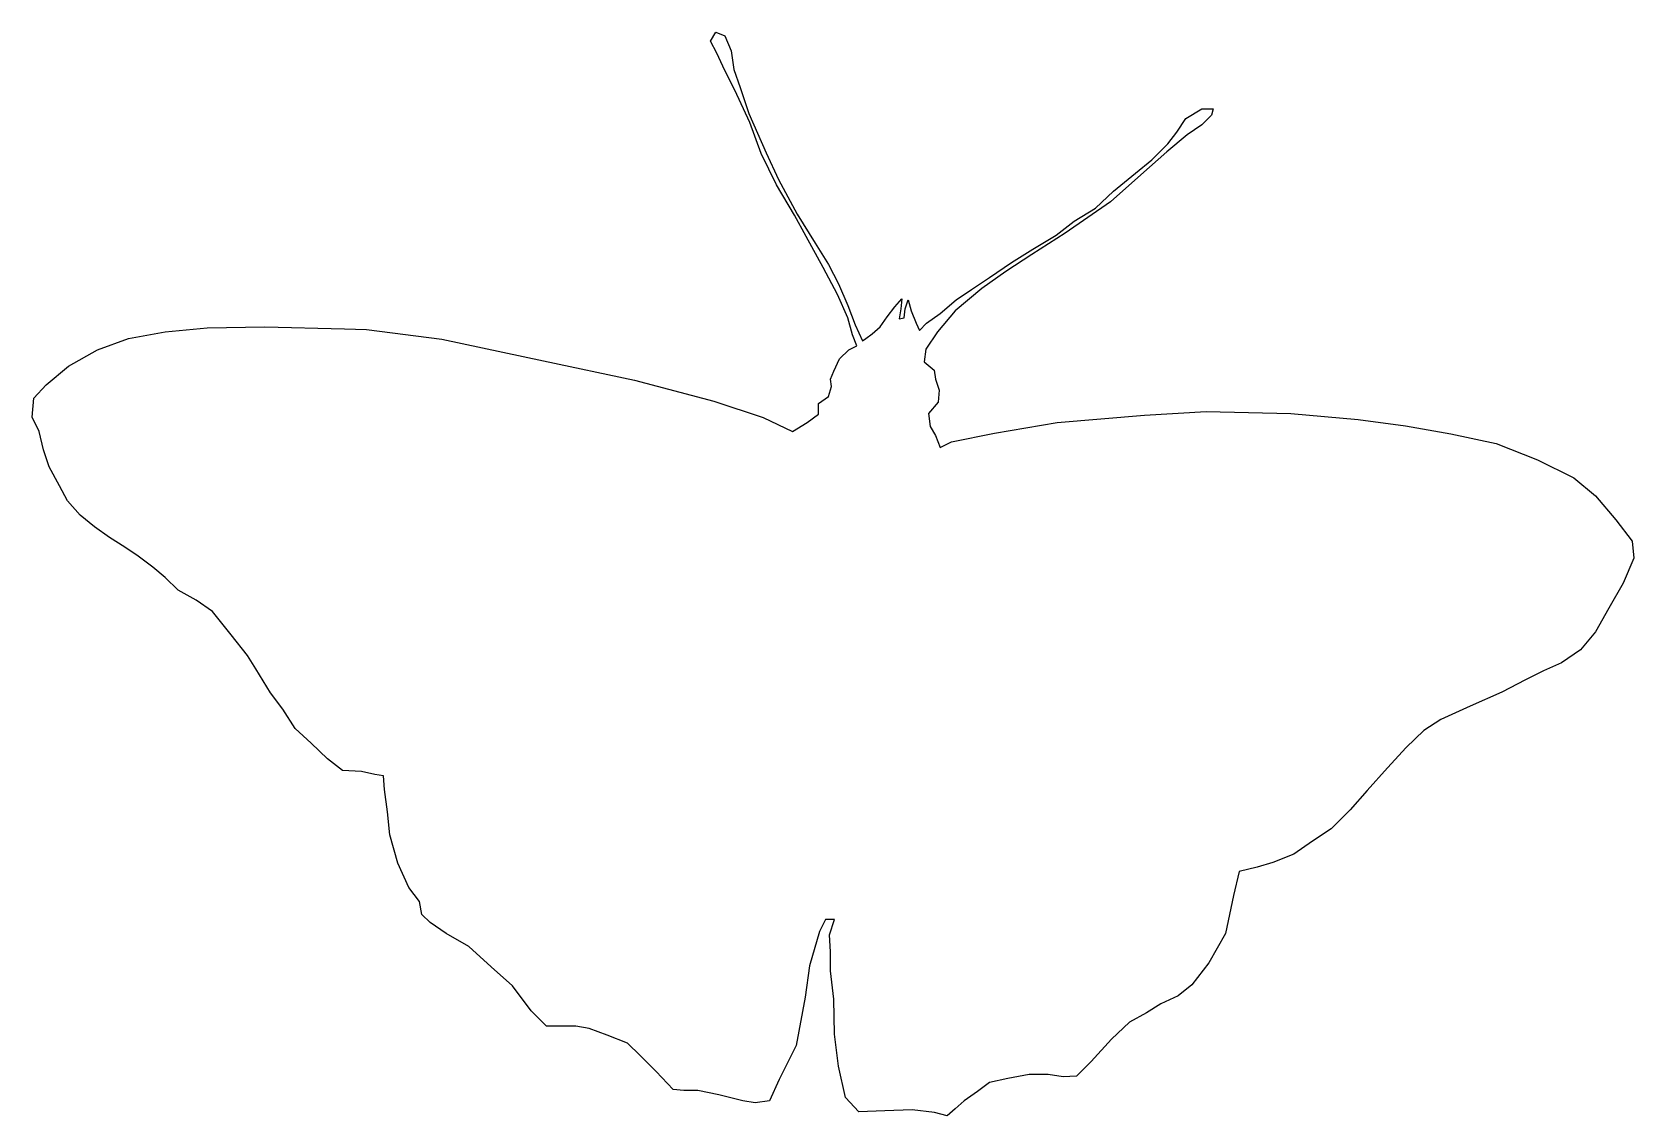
# Model space of a CAD drawing. Header units: centimetres. Extents: x -12.2 to 12.2, y -8.2 to 8.2.
import ezdxf

# ---------------------------------------------------------------- set-up
doc = ezdxf.new("R2010")
doc.units = ezdxf.units.CM
doc.header["$MEASUREMENT"] = 0
doc.layers.add('Layer 1', color=7, linetype='Continuous')

msp = doc.modelspace()

# ---------------------------------------------------------------- linework, layer by layer
at = {"layer": 'Layer 1'}
msp.add_open_spline([(-7.41408, 3.72326), (-7.41408, 3.72326), (-8.62047, 3.75191), (-8.62047, 3.75191), (-8.62047, 3.75191), (-8.62047, 3.75191), (-9.49648, 3.73758), (-9.49648, 3.73758), (-9.49648, 3.73758), (-9.49648, 3.73758), (-10.13555, 3.67294), (-10.13555, 3.67294), (-10.13555, 3.67294), (-10.13555, 3.67294), (-10.68851, 3.5724), (-10.68851, 3.5724), (-10.68851, 3.5724), (-10.68851, 3.5724), (-11.16241, 3.40007), (-11.16241, 3.40007), (-11.16241, 3.40007), (-11.16241, 3.40007), (-11.60049, 3.15591), (-11.60049, 3.15591), (-11.60049, 3.15591), (-11.60049, 3.15591), (-11.93792, 2.86871), (-11.93792, 2.86871), (-11.93792, 2.86871), (-11.93792, 2.86871), (-12.12462, 2.66765), (-12.12462, 2.66765), (-12.12462, 2.66765), (-12.12462, 2.66765), (-12.15335, 2.38041), (-12.15335, 2.38041), (-12.15335, 2.38041), (-12.15335, 2.38041), (-12.04564, 2.16502), (-12.04564, 2.16502), (-12.04564, 2.16502), (-12.04564, 2.16502), (-11.98105, 1.88492), (-11.98105, 1.88492), (-11.98105, 1.88492), (-11.98105, 1.88492), (-11.89488, 1.62645), (-11.89488, 1.62645), (-11.89488, 1.62645), (-11.89488, 1.62645), (-11.73686, 1.33921), (-11.73686, 1.33921), (-11.73686, 1.33921), (-11.73686, 1.33921), (-11.61486, 1.10942), (-11.61486, 1.10942), (-11.61486, 1.10942), (-11.61486, 1.10942), (-11.42095, 0.89403), (-11.42095, 0.89403), (-11.42095, 0.89403), (-11.42095, 0.89403), (-11.20548, 0.71447), (-11.20548, 0.71447), (-11.20548, 0.71447), (-11.20548, 0.71447), (-10.97573, 0.55647), (-10.97573, 0.55647), (-10.97573, 0.55647), (-10.97573, 0.55647), (-10.74594, 0.40573), (-10.74594, 0.40573), (-10.74594, 0.40573), (-10.74594, 0.40573), (-10.54486, 0.26927), (-10.54486, 0.26927), (-10.54486, 0.26927), (-10.54486, 0.26927), (-10.32229, 0.10406), (-10.32229, 0.10406), (-10.32229, 0.10406), (-10.32229, 0.10406), (-10.13555, -0.05384), (-10.13555, -0.05384), (-10.13555, -0.05384), (-10.13555, -0.05384), (-9.9345, -0.24771), (-9.9345, -0.24771), (-9.9345, -0.24771), (-9.9345, -0.24771), (-9.66165, -0.39852), (-9.66165, -0.39852), (-9.66165, -0.39852), (-9.66165, -0.39852), (-9.41751, -0.57085), (-9.41751, -0.57085), (-9.41751, -0.57085), (-9.41751, -0.57085), (-9.25234, -0.77193), (-9.25234, -0.77193), (-9.25234, -0.77193), (-9.25234, -0.77193), (-9.13026, -0.92271), (-9.13026, -0.92271), (-9.13026, -0.92271), (-9.13026, -0.92271), (-8.88612, -1.23866), (-8.88612, -1.23866), (-8.88612, -1.23866), (-8.88612, -1.23866), (-8.7569, -1.4397), (-8.7569, -1.4397), (-8.7569, -1.4397), (-8.7569, -1.4397), (-8.53428, -1.80592), (-8.53428, -1.80592), (-8.53428, -1.80592), (-8.53428, -1.80592), (-8.34758, -2.05006), (-8.34758, -2.05006), (-8.34758, -2.05006), (-8.34758, -2.05006), (-8.16092, -2.34444), (-8.16092, -2.34444), (-8.16092, -2.34444), (-8.16092, -2.34444), (-7.91671, -2.56709), (-7.91671, -2.56709), (-7.91671, -2.56709), (-7.91671, -2.56709), (-7.67257, -2.80404), (-7.67257, -2.80404), (-7.67257, -2.80404), (-7.67257, -2.80404), (-7.44286, -2.98358), (-7.44286, -2.98358), (-7.44286, -2.98358), (-7.44286, -2.98358), (-7.15556, -2.99796), (-7.15556, -2.99796), (-7.15556, -2.99796), (-7.15556, -2.99796), (-6.95448, -3.04104), (-6.95448, -3.04104), (-6.95448, -3.04104), (-6.95448, -3.04104), (-6.81807, -3.06258), (-6.81807, -3.06258), (-6.81807, -3.06258), (-6.81807, -3.06258), (-6.8037, -3.2708), (-6.8037, -3.2708), (-6.8037, -3.2708), (-6.8037, -3.2708), (-6.76064, -3.60829), (-6.76064, -3.60829), (-6.76064, -3.60829), (-6.76064, -3.60829), (-6.72479, -3.96018), (-6.72479, -3.96018), (-6.72479, -3.96018), (-6.72479, -3.96018), (-6.60266, -4.39105), (-6.60266, -4.39105), (-6.60266, -4.39105), (-6.60266, -4.39105), (-6.43752, -4.7572), (-6.43752, -4.7572), (-6.43752, -4.7572), (-6.43752, -4.7572), (-6.27231, -4.97268), (-6.27231, -4.97268), (-6.27231, -4.97268), (-6.27231, -4.97268), (-6.23644, -5.1665), (-6.23644, -5.1665), (-6.23644, -5.1665), (-6.23644, -5.1665), (-6.11439, -5.28856), (-6.11439, -5.28856), (-6.11439, -5.28856), (-6.11439, -5.28856), (-5.87027, -5.45377), (-5.87027, -5.45377), (-5.87027, -5.45377), (-5.87027, -5.45377), (-5.52557, -5.6548), (-5.52557, -5.6548), (-5.52557, -5.6548), (-5.52557, -5.6548), (-5.18808, -5.96356), (-5.18808, -5.96356), (-5.18808, -5.96356), (-5.18808, -5.96356), (-4.86496, -6.25081), (-4.86496, -6.25081), (-4.86496, -6.25081), (-4.86496, -6.25081), (-4.57769, -6.63136), (-4.57769, -6.63136), (-4.57769, -6.63136), (-4.57769, -6.63136), (-4.34796, -6.86117), (-4.34796, -6.86117), (-4.34796, -6.86117), (-4.34796, -6.86117), (-4.13252, -6.86117), (-4.13252, -6.86117), (-4.13252, -6.86117), (-4.13252, -6.86117), (-3.90274, -6.86117), (-3.90274, -6.86117), (-3.90274, -6.86117), (-3.90274, -6.86117), (-3.70161, -6.89704), (-3.70161, -6.89704), (-3.70161, -6.89704), (-3.70161, -6.89704), (-3.42881, -6.9976), (-3.42881, -6.9976), (-3.42881, -6.9976), (-3.42881, -6.9976), (-3.12002, -7.11966), (-3.12002, -7.11966), (-3.12002, -7.11966), (-3.12002, -7.11966), (-2.92613, -7.30634), (-2.92613, -7.30634), (-2.92613, -7.30634), (-2.92613, -7.30634), (-2.68194, -7.55053), (-2.68194, -7.55053), (-2.68194, -7.55053), (-2.68194, -7.55053), (-2.42345, -7.82334), (-2.42345, -7.82334), (-2.42345, -7.82334), (-2.42345, -7.82334), (-2.2655, -7.8377), (-2.2655, -7.8377), (-2.2655, -7.8377), (-2.2655, -7.8377), (-2.05009, -7.8377), (-2.05009, -7.8377), (-2.05009, -7.8377), (-2.05009, -7.8377), (-1.73417, -7.90232), (-1.73417, -7.90232), (-1.73417, -7.90232), (-1.73417, -7.90232), (-1.36792, -7.99572), (-1.36792, -7.99572), (-1.36792, -7.99572), (-1.36792, -7.99572), (-1.18127, -8.0244), (-1.18127, -8.0244), (-1.18127, -8.0244), (-1.18127, -8.0244), (-0.96578, -7.99572), (-0.96578, -7.99572), (-0.96578, -7.99572), (-0.96578, -7.99572), (-0.81507, -7.67263), (-0.81507, -7.67263), (-0.81507, -7.67263), (-0.81507, -7.67263), (-0.55651, -7.1556), (-0.55651, -7.1556), (-0.55651, -7.1556), (-0.55651, -7.1556), (-0.42007, -6.42313), (-0.42007, -6.42313), (-0.42007, -6.42313), (-0.42007, -6.42313), (-0.35547, -5.94921), (-0.35547, -5.94921), (-0.35547, -5.94921), (-0.35547, -5.94921), (-0.20464, -5.42494), (-0.20464, -5.42494), (-0.20464, -5.42494), (-0.20464, -5.42494), (-0.11136, -5.2455), (-0.11136, -5.2455), (-0.11136, -5.2455), (-0.11136, -5.2455), (0.02515, -5.2455), (0.02515, -5.2455), (0.02515, -5.2455), (0.02515, -5.2455), (-0.05385, -5.47531), (-0.05385, -5.47531), (-0.05385, -5.47531), (-0.05385, -5.47531), (-0.03952, -5.73378), (-0.03952, -5.73378), (-0.03952, -5.73378), (-0.03952, -5.73378), (-0.03952, -6.02097), (-0.03952, -6.02097), (-0.03952, -6.02097), (-0.03952, -6.02097), (0.01077, -6.45184), (0.01077, -6.45184), (0.01077, -6.45184), (0.01077, -6.45184), (0.02515, -6.98322), (0.02515, -6.98322), (0.02515, -6.98322), (0.02515, -6.98322), (0.08258, -7.4715), (0.08258, -7.4715), (0.08258, -7.4715), (0.08258, -7.4715), (0.19029, -7.9454), (0.19029, -7.9454), (0.19029, -7.9454), (0.19029, -7.9454), (0.39134, -8.16086), (0.39134, -8.16086), (0.39134, -8.16086), (0.39134, -8.16086), (0.78627, -8.14648), (0.78627, -8.14648), (0.78627, -8.14648), (0.78627, -8.14648), (1.20278, -8.13216), (1.20278, -8.13216), (1.20278, -8.13216), (1.20278, -8.13216), (1.5402, -8.17521), (1.5402, -8.17521), (1.5402, -8.17521), (1.5402, -8.17521), (1.73417, -8.22548), (1.73417, -8.22548), (1.73417, -8.22548), (1.73417, -8.22548), (1.85618, -8.11778), (1.85618, -8.11778), (1.85618, -8.11778), (1.85618, -8.11778), (1.99266, -7.99572), (1.99266, -7.99572), (1.99266, -7.99572), (1.99266, -7.99572), (2.19369, -7.85212), (2.19369, -7.85212), (2.19369, -7.85212), (2.19369, -7.85212), (2.37326, -7.71564), (2.37326, -7.71564), (2.37326, -7.71564), (2.37326, -7.71564), (2.65329, -7.65818), (2.65329, -7.65818), (2.65329, -7.65818), (2.65329, -7.65818), (2.9764, -7.59358), (2.9764, -7.59358), (2.9764, -7.59358), (2.9764, -7.59358), (3.26362, -7.59358), (3.26362, -7.59358), (3.26362, -7.59358), (3.26362, -7.59358), (3.49341, -7.62953), (3.49341, -7.62953), (3.49341, -7.62953), (3.49341, -7.62953), (3.69449, -7.62229), (3.69449, -7.62229), (3.69449, -7.62229), (3.69449, -7.62229), (3.91704, -7.39971), (3.91704, -7.39971), (3.91704, -7.39971), (3.91704, -7.39971), (4.22583, -7.06213), (4.22583, -7.06213), (4.22583, -7.06213), (4.22583, -7.06213), (4.49874, -6.80373), (4.49874, -6.80373), (4.49874, -6.80373), (4.49874, -6.80373), (4.75718, -6.66011), (4.75718, -6.66011), (4.75718, -6.66011), (4.75718, -6.66011), (4.97267, -6.52365), (4.97267, -6.52365), (4.97267, -6.52365), (4.97267, -6.52365), (5.23832, -6.40162), (5.23832, -6.40162), (5.23832, -6.40162), (5.23832, -6.40162), (5.44657, -6.23648), (5.44657, -6.23648), (5.44657, -6.23648), (5.44657, -6.23648), (5.70506, -5.89889), (5.70506, -5.89889), (5.70506, -5.89889), (5.70506, -5.89889), (5.95636, -5.45377), (5.95636, -5.45377), (5.95636, -5.45377), (5.95636, -5.45377), (6.07842, -4.8793), (6.07842, -4.8793), (6.07842, -4.8793), (6.07842, -4.8793), (6.16463, -4.51308), (6.16463, -4.51308), (6.16463, -4.51308), (6.16463, -4.51308), (6.4375, -4.44841), (6.4375, -4.44841), (6.4375, -4.44841), (6.4375, -4.44841), (6.67445, -4.37665), (6.67445, -4.37665), (6.67445, -4.37665), (6.67445, -4.37665), (6.9904, -4.25459), (6.9904, -4.25459), (6.9904, -4.25459), (6.9904, -4.25459), (7.27762, -4.05353), (7.27762, -4.05353), (7.27762, -4.05353), (7.27762, -4.05353), (7.55765, -3.86681), (7.55765, -3.86681), (7.55765, -3.86681), (7.55765, -3.86681), (7.84497, -3.57958), (7.84497, -3.57958), (7.84497, -3.57958), (7.84497, -3.57958), (8.10346, -3.28515), (8.10346, -3.28515), (8.10346, -3.28515), (8.10346, -3.28515), (8.41213, -2.94052), (8.41213, -2.94052), (8.41213, -2.94052), (8.41213, -2.94052), (8.69944, -2.63171), (8.69944, -2.63171), (8.69944, -2.63171), (8.69944, -2.63171), (8.9651, -2.37317), (8.9651, -2.37317), (8.9651, -2.37317), (8.9651, -2.37317), (9.22364, -2.20806), (9.22364, -2.20806), (9.22364, -2.20806), (9.22364, -2.20806), (9.66881, -2.00697), (9.66881, -2.00697), (9.66881, -2.00697), (9.66881, -2.00697), (10.14992, -1.79154), (10.14992, -1.79154), (10.14992, -1.79154), (10.14992, -1.79154), (10.50893, -1.60486), (10.50893, -1.60486), (10.50893, -1.60486), (10.50893, -1.60486), (10.78187, -1.46845), (10.78187, -1.46845), (10.78187, -1.46845), (10.78187, -1.46845), (11.05472, -1.34637), (11.05472, -1.34637), (11.05472, -1.34637), (11.05472, -1.34637), (11.34194, -1.15248), (11.34194, -1.15248), (11.34194, -1.15248), (11.34194, -1.15248), (11.57168, -0.87968), (11.57168, -0.87968), (11.57168, -0.87968), (11.57168, -0.87968), (11.77276, -0.52058), (11.77276, -0.52058), (11.77276, -0.52058), (11.77276, -0.52058), (11.98822, -0.14005), (11.98822, -0.14005), (11.98822, -0.14005), (11.98822, -0.14005), (12.15335, 0.24057), (12.15335, 0.24057), (12.15335, 0.24057), (12.15335, 0.24057), (12.12462, 0.49906), (12.12462, 0.49906), (12.12462, 0.49906), (12.12462, 0.49906), (11.88051, 0.8222), (11.88051, 0.8222), (11.88051, 0.8222), (11.88051, 0.8222), (11.57168, 1.18844), (11.57168, 1.18844), (11.57168, 1.18844), (11.57168, 1.18844), (11.2414, 1.46129), (11.2414, 1.46129), (11.2414, 1.46129), (11.2414, 1.46129), (10.68845, 1.73418), (10.68845, 1.73418), (10.68845, 1.73418), (10.68845, 1.73418), (10.06379, 1.97825), (10.06379, 1.97825), (10.06379, 1.97825), (10.06379, 1.97825), (9.37435, 2.12908), (9.37435, 2.12908), (9.37435, 2.12908), (9.37435, 2.12908), (8.68507, 2.25116), (8.68507, 2.25116), (8.68507, 2.25116), (8.68507, 2.25116), (7.96703, 2.34454), (7.96703, 2.34454), (7.96703, 2.34454), (7.96703, 2.34454), (6.94732, 2.43784), (6.94732, 2.43784), (6.94732, 2.43784), (6.94732, 2.43784), (5.66195, 2.4666), (5.66195, 2.4666), (5.66195, 2.4666), (5.66195, 2.4666), (4.72853, 2.40916), (4.72853, 2.40916), (4.72853, 2.40916), (4.72853, 2.40916), (3.40006, 2.30143), (3.40006, 2.30143), (3.40006, 2.30143), (3.40006, 2.30143), (2.45223, 2.13624), (2.45223, 2.13624), (2.45223, 2.13624), (2.45223, 2.13624), (1.79879, 2.00702), (1.79879, 2.00702), (1.79879, 2.00702), (1.79879, 2.00702), (1.62644, 1.92084), (1.62644, 1.92084), (1.62644, 1.92084), (1.62644, 1.92084), (1.55465, 2.10035), (1.55465, 2.10035), (1.55465, 2.10035), (1.55465, 2.10035), (1.47565, 2.23679), (1.47565, 2.23679), (1.47565, 2.23679), (1.47565, 2.23679), (1.44695, 2.43784), (1.44695, 2.43784), (1.44695, 2.43784), (1.44695, 2.43784), (1.59771, 2.61017), (1.59771, 2.61017), (1.59771, 2.61017), (1.59771, 2.61017), (1.61211, 2.78969), (1.61211, 2.78969), (1.61211, 2.78969), (1.61211, 2.78969), (1.55465, 2.95485), (1.55465, 2.95485), (1.55465, 2.95485), (1.55465, 2.95485), (1.53311, 3.09128), (1.53311, 3.09128), (1.53311, 3.09128), (1.53311, 3.09128), (1.38228, 3.22055), (1.38228, 3.22055), (1.38228, 3.22055), (1.38228, 3.22055), (1.41108, 3.41449), (1.41108, 3.41449), (1.41108, 3.41449), (1.41108, 3.41449), (1.58333, 3.67294), (1.58333, 3.67294), (1.58333, 3.67294), (1.58333, 3.67294), (1.85618, 3.99605), (1.85618, 3.99605), (1.85618, 3.99605), (1.85618, 3.99605), (2.25829, 4.33354), (2.25829, 4.33354), (2.25829, 4.33354), (2.25829, 4.33354), (2.62451, 4.59208), (2.62451, 4.59208), (2.62451, 4.59208), (2.62451, 4.59208), (3.01946, 4.85055), (3.01946, 4.85055), (3.01946, 4.85055), (3.01946, 4.85055), (3.52211, 5.17374), (3.52211, 5.17374), (3.52211, 5.17374), (3.52211, 5.17374), (4.2115, 5.64761), (4.2115, 5.64761), (4.2115, 5.64761), (4.2115, 5.64761), (4.67105, 6.05697), (4.67105, 6.05697), (4.67105, 6.05697), (4.67105, 6.05697), (5.066, 6.40878), (5.066, 6.40878), (5.066, 6.40878), (5.066, 6.40878), (5.37476, 6.66729), (5.37476, 6.66729), (5.37476, 6.66729), (5.37476, 6.66729), (5.59733, 6.8181), (5.59733, 6.8181), (5.59733, 6.8181), (5.59733, 6.8181), (5.74095, 6.96167), (5.74095, 6.96167), (5.74095, 6.96167), (5.74095, 6.96167), (5.76971, 7.06222), (5.76971, 7.06222), (5.76971, 7.06222), (5.76971, 7.06222), (5.59733, 7.06222), (5.59733, 7.06222), (5.59733, 7.06222), (5.59733, 7.06222), (5.35322, 6.91144), (5.35322, 6.91144), (5.35322, 6.91144), (5.35322, 6.91144), (5.21678, 6.70324), (5.21678, 6.70324), (5.21678, 6.70324), (5.21678, 6.70324), (5.08032, 6.53084), (5.08032, 6.53084), (5.08032, 6.53084), (5.08032, 6.53084), (4.83618, 6.28672), (4.83618, 6.28672), (4.83618, 6.28672), (4.83618, 6.28672), (4.59207, 6.08564), (4.59207, 6.08564), (4.59207, 6.08564), (4.59207, 6.08564), (4.2546, 5.81274), (4.2546, 5.81274), (4.2546, 5.81274), (4.2546, 5.81274), (3.98171, 5.55428), (3.98171, 5.55428), (3.98171, 5.55428), (3.98171, 5.55428), (3.65855, 5.35325), (3.65855, 5.35325), (3.65855, 5.35325), (3.65855, 5.35325), (3.3857, 5.14498), (3.3857, 5.14498), (3.3857, 5.14498), (3.3857, 5.14498), (3.03381, 4.9296), (3.03381, 4.9296), (3.03381, 4.9296), (3.03381, 4.9296), (2.7107, 4.72849), (2.7107, 4.72849), (2.7107, 4.72849), (2.7107, 4.72849), (2.37326, 4.49875), (2.37326, 4.49875), (2.37326, 4.49875), (2.37326, 4.49875), (2.10034, 4.31917), (2.10034, 4.31917), (2.10034, 4.31917), (2.10034, 4.31917), (1.87055, 4.16124), (1.87055, 4.16124), (1.87055, 4.16124), (1.87055, 4.16124), (1.62644, 3.95302), (1.62644, 3.95302), (1.62644, 3.95302), (1.62644, 3.95302), (1.41814, 3.80937), (1.41814, 3.80937), (1.41814, 3.80937), (1.41814, 3.80937), (1.31049, 3.6945), (1.31049, 3.6945), (1.31049, 3.6945), (1.31049, 3.6945), (1.26022, 3.80937), (1.26022, 3.80937), (1.26022, 3.80937), (1.26022, 3.80937), (1.18846, 3.99605), (1.18846, 3.99605), (1.18846, 3.99605), (1.18846, 3.99605), (1.13811, 4.16124), (1.13811, 4.16124), (1.13811, 4.16124), (1.13811, 4.16124), (1.09505, 4.02485), (1.09505, 4.02485), (1.09505, 4.02485), (1.09505, 4.02485), (1.08068, 3.88835), (1.08068, 3.88835), (1.08068, 3.88835), (1.08068, 3.88835), (1.0017, 3.87397), (1.0017, 3.87397), (1.0017, 3.87397), (1.0017, 3.87397), (1.03043, 4.02485), (1.03043, 4.02485), (1.03043, 4.02485), (1.03043, 4.02485), (1.04483, 4.17557), (1.04483, 4.17557), (1.04483, 4.17557), (1.04483, 4.17557), (0.9371, 4.05351), (0.9371, 4.05351), (0.9371, 4.05351), (0.9371, 4.05351), (0.82214, 3.90275), (0.82214, 3.90275), (0.82214, 3.90275), (0.82214, 3.90275), (0.71453, 3.75191), (0.71453, 3.75191), (0.71453, 3.75191), (0.71453, 3.75191), (0.59242, 3.64421), (0.59242, 3.64421), (0.59242, 3.64421), (0.59242, 3.64421), (0.49905, 3.5724), (0.49905, 3.5724), (0.49905, 3.5724), (0.49905, 3.5724), (0.44878, 3.53655), (0.44878, 3.53655), (0.44878, 3.53655), (0.44878, 3.53655), (0.33391, 3.78069), (0.33391, 3.78069), (0.33391, 3.78069), (0.33391, 3.78069), (0.22618, 4.075), (0.22618, 4.075), (0.22618, 4.075), (0.22618, 4.075), (0.08258, 4.40535), (0.08258, 4.40535), (0.08258, 4.40535), (0.08258, 4.40535), (-0.06823, 4.69979), (-0.06823, 4.69979), (-0.06823, 4.69979), (-0.06823, 4.69979), (-0.26921, 5.02293), (-0.26921, 5.02293), (-0.26921, 5.02293), (-0.26921, 5.02293), (-0.54213, 5.46098), (-0.54213, 5.46098), (-0.54213, 5.46098), (-0.54213, 5.46098), (-0.8294, 5.98514), (-0.8294, 5.98514), (-0.8294, 5.98514), (-0.8294, 5.98514), (-1.01608, 6.39439), (-1.01608, 6.39439), (-1.01608, 6.39439), (-1.01608, 6.39439), (-1.27462, 6.99043), (-1.27462, 6.99043), (-1.27462, 6.99043), (-1.27462, 6.99043), (-1.41108, 7.38539), (-1.41108, 7.38539), (-1.41108, 7.38539), (-1.41108, 7.38539), (-1.50436, 7.65825), (-1.50436, 7.65825), (-1.50436, 7.65825), (-1.50436, 7.65825), (-1.54739, 7.9383), (-1.54739, 7.9383), (-1.54739, 7.9383), (-1.54739, 7.9383), (-1.64079, 8.16807), (-1.64079, 8.16807), (-1.64079, 8.16807), (-1.64079, 8.16807), (-1.77725, 8.22548), (-1.77725, 8.22548), (-1.77725, 8.22548), (-1.77725, 8.22548), (-1.85622, 8.0891), (-1.85622, 8.0891), (-1.85622, 8.0891), (-1.85622, 8.0891), (-1.76285, 7.90237), (-1.76285, 7.90237), (-1.76285, 7.90237), (-1.76285, 7.90237), (-1.64079, 7.64388), (-1.64079, 7.64388), (-1.64079, 7.64388), (-1.64079, 7.64388), (-1.49003, 7.3423), (-1.49003, 7.3423), (-1.49003, 7.3423), (-1.49003, 7.3423), (-1.26022, 6.85403), (-1.26022, 6.85403), (-1.26022, 6.85403), (-1.26022, 6.85403), (-1.08784, 6.38009), (-1.08784, 6.38009), (-1.08784, 6.38009), (-1.08784, 6.38009), (-0.8581, 5.90616), (-0.8581, 5.90616), (-0.8581, 5.90616), (-0.8581, 5.90616), (-0.58521, 5.44656), (-0.58521, 5.44656), (-0.58521, 5.44656), (-0.58521, 5.44656), (-0.4057, 5.12344), (-0.4057, 5.12344), (-0.4057, 5.12344), (-0.4057, 5.12344), (-0.14718, 4.64949), (-0.14718, 4.64949), (-0.14718, 4.64949), (-0.14718, 4.64949), (0.06818, 4.24021), (0.06818, 4.24021), (0.06818, 4.24021), (0.06818, 4.24021), (0.22618, 3.88835), (0.22618, 3.88835), (0.22618, 3.88835), (0.22618, 3.88835), (0.29802, 3.62986), (0.29802, 3.62986), (0.29802, 3.62986), (0.29802, 3.62986), (0.36259, 3.46472), (0.36259, 3.46472), (0.36259, 3.46472), (0.36259, 3.46472), (0.24058, 3.40007), (0.24058, 3.40007), (0.24058, 3.40007), (0.24058, 3.40007), (0.09698, 3.26361), (0.09698, 3.26361), (0.09698, 3.26361), (0.09698, 3.26361), (0.01077, 3.07693), (0.01077, 3.07693), (0.01077, 3.07693), (0.01077, 3.07693), (-0.03952, 2.95485), (-0.03952, 2.95485), (-0.03952, 2.95485), (-0.03952, 2.95485), (-0.02512, 2.8471), (-0.02512, 2.8471), (-0.02512, 2.8471), (-0.02512, 2.8471), (-0.06823, 2.69638), (-0.06823, 2.69638), (-0.06823, 2.69638), (-0.06823, 2.69638), (-0.21904, 2.5887), (-0.21904, 2.5887), (-0.21904, 2.5887), (-0.21904, 2.5887), (-0.21904, 2.42351), (-0.21904, 2.42351), (-0.21904, 2.42351), (-0.21904, 2.42351), (-0.39132, 2.30143), (-0.39132, 2.30143), (-0.39132, 2.30143), (-0.39132, 2.30143), (-0.61397, 2.16502), (-0.61397, 2.16502), (-0.61397, 2.16502), (-0.61397, 2.16502), (-1.05916, 2.37322), (-1.05916, 2.37322), (-1.05916, 2.37322), (-1.05916, 2.37322), (-1.80595, 2.62455), (-1.80595, 2.62455), (-1.80595, 2.62455), (-1.80595, 2.62455), (-3.01227, 2.94057), (-3.01227, 2.94057), (-3.01227, 2.94057), (-3.01227, 2.94057), (-4.39101, 3.23488), (-4.39101, 3.23488), (-4.39101, 3.23488), (-4.39101, 3.23488), (-5.93482, 3.56521), (-5.93482, 3.56521), (-5.93482, 3.56521), (-5.93482, 3.56521), (-7.07664, 3.70883), (-7.07664, 3.70883), (-7.07664, 3.70883), (-7.07664, 3.70883), (-7.41408, 3.72326), (-7.41408, 3.72326)], degree=3, knots=[0, 0, 0, 0, 0.00414938, 0.00414938, 0.00414938, 0.00414938, 0.00829876, 0.00829876, 0.00829876, 0.00829876, 0.01244813, 0.01244813, 0.01244813, 0.01244813, 0.01659751, 0.01659751, 0.01659751, 0.01659751, 0.02074689, 0.02074689, 0.02074689, 0.02074689, 0.02489627, 0.02489627, 0.02489627, 0.02489627, 0.02904564, 0.02904564, 0.02904564, 0.02904564, 0.03319502, 0.03319502, 0.03319502, 0.03319502, 0.0373444, 0.0373444, 0.0373444, 0.0373444, 0.04149378, 0.04149378, 0.04149378, 0.04149378, 0.04564315, 0.04564315, 0.04564315, 0.04564315, 0.04979253, 0.04979253, 0.04979253, 0.04979253, 0.05394191, 0.05394191, 0.05394191, 0.05394191, 0.05809129, 0.05809129, 0.05809129, 0.05809129, 0.06224066, 0.06224066, 0.06224066, 0.06224066, 0.06639004, 0.06639004, 0.06639004, 0.06639004, 0.07053942, 0.07053942, 0.07053942, 0.07053942, 0.0746888, 0.0746888, 0.0746888, 0.0746888, 0.07883817, 0.07883817, 0.07883817, 0.07883817, 0.08298755, 0.08298755, 0.08298755, 0.08298755, 0.08713693, 0.08713693, 0.08713693, 0.08713693, 0.09128631, 0.09128631, 0.09128631, 0.09128631, 0.09543568, 0.09543568, 0.09543568, 0.09543568, 0.09958506, 0.09958506, 0.09958506, 0.09958506, 0.10373444, 0.10373444, 0.10373444, 0.10373444, 0.10788382, 0.10788382, 0.10788382, 0.10788382, 0.1120332, 0.1120332, 0.1120332, 0.1120332, 0.11618257, 0.11618257, 0.11618257, 0.11618257, 0.12033195, 0.12033195, 0.12033195, 0.12033195, 0.12448133, 0.12448133, 0.12448133, 0.12448133, 0.12863071, 0.12863071, 0.12863071, 0.12863071, 0.13278008, 0.13278008, 0.13278008, 0.13278008, 0.13692946, 0.13692946, 0.13692946, 0.13692946, 0.14107884, 0.14107884, 0.14107884, 0.14107884, 0.14522822, 0.14522822, 0.14522822, 0.14522822, 0.14937759, 0.14937759, 0.14937759, 0.14937759, 0.15352697, 0.15352697, 0.15352697, 0.15352697, 0.15767635, 0.15767635, 0.15767635, 0.15767635, 0.16182573, 0.16182573, 0.16182573, 0.16182573, 0.1659751, 0.1659751, 0.1659751, 0.1659751, 0.17012448, 0.17012448, 0.17012448, 0.17012448, 0.17427386, 0.17427386, 0.17427386, 0.17427386, 0.17842324, 0.17842324, 0.17842324, 0.17842324, 0.18257261, 0.18257261, 0.18257261, 0.18257261, 0.18672199, 0.18672199, 0.18672199, 0.18672199, 0.19087137, 0.19087137, 0.19087137, 0.19087137, 0.19502075, 0.19502075, 0.19502075, 0.19502075, 0.19917012, 0.19917012, 0.19917012, 0.19917012, 0.2033195, 0.2033195, 0.2033195, 0.2033195, 0.20746888, 0.20746888, 0.20746888, 0.20746888, 0.21161826, 0.21161826, 0.21161826, 0.21161826, 0.21576763, 0.21576763, 0.21576763, 0.21576763, 0.21991701, 0.21991701, 0.21991701, 0.21991701, 0.22406639, 0.22406639, 0.22406639, 0.22406639, 0.22821577, 0.22821577, 0.22821577, 0.22821577, 0.23236515, 0.23236515, 0.23236515, 0.23236515, 0.23651452, 0.23651452, 0.23651452, 0.23651452, 0.2406639, 0.2406639, 0.2406639, 0.2406639, 0.24481328, 0.24481328, 0.24481328, 0.24481328, 0.24896266, 0.24896266, 0.24896266, 0.24896266, 0.25311203, 0.25311203, 0.25311203, 0.25311203, 0.25726141, 0.25726141, 0.25726141, 0.25726141, 0.26141079, 0.26141079, 0.26141079, 0.26141079, 0.26556017, 0.26556017, 0.26556017, 0.26556017, 0.26970954, 0.26970954, 0.26970954, 0.26970954, 0.27385892, 0.27385892, 0.27385892, 0.27385892, 0.2780083, 0.2780083, 0.2780083, 0.2780083, 0.28215768, 0.28215768, 0.28215768, 0.28215768, 0.28630705, 0.28630705, 0.28630705, 0.28630705, 0.29045643, 0.29045643, 0.29045643, 0.29045643, 0.29460581, 0.29460581, 0.29460581, 0.29460581, 0.29875519, 0.29875519, 0.29875519, 0.29875519, 0.30290456, 0.30290456, 0.30290456, 0.30290456, 0.30705394, 0.30705394, 0.30705394, 0.30705394, 0.31120332, 0.31120332, 0.31120332, 0.31120332, 0.3153527, 0.3153527, 0.3153527, 0.3153527, 0.31950207, 0.31950207, 0.31950207, 0.31950207, 0.32365145, 0.32365145, 0.32365145, 0.32365145, 0.32780083, 0.32780083, 0.32780083, 0.32780083, 0.33195021, 0.33195021, 0.33195021, 0.33195021, 0.33609959, 0.33609959, 0.33609959, 0.33609959, 0.34024896, 0.34024896, 0.34024896, 0.34024896, 0.34439834, 0.34439834, 0.34439834, 0.34439834, 0.34854772, 0.34854772, 0.34854772, 0.34854772, 0.3526971, 0.3526971, 0.3526971, 0.3526971, 0.35684647, 0.35684647, 0.35684647, 0.35684647, 0.36099585, 0.36099585, 0.36099585, 0.36099585, 0.36514523, 0.36514523, 0.36514523, 0.36514523, 0.36929461, 0.36929461, 0.36929461, 0.36929461, 0.37344398, 0.37344398, 0.37344398, 0.37344398, 0.37759336, 0.37759336, 0.37759336, 0.37759336, 0.38174274, 0.38174274, 0.38174274, 0.38174274, 0.38589212, 0.38589212, 0.38589212, 0.38589212, 0.39004149, 0.39004149, 0.39004149, 0.39004149, 0.39419087, 0.39419087, 0.39419087, 0.39419087, 0.39834025, 0.39834025, 0.39834025, 0.39834025, 0.40248963, 0.40248963, 0.40248963, 0.40248963, 0.406639, 0.406639, 0.406639, 0.406639, 0.41078838, 0.41078838, 0.41078838, 0.41078838, 0.41493776, 0.41493776, 0.41493776, 0.41493776, 0.41908714, 0.41908714, 0.41908714, 0.41908714, 0.42323651, 0.42323651, 0.42323651, 0.42323651, 0.42738589, 0.42738589, 0.42738589, 0.42738589, 0.43153527, 0.43153527, 0.43153527, 0.43153527, 0.43568465, 0.43568465, 0.43568465, 0.43568465, 0.43983402, 0.43983402, 0.43983402, 0.43983402, 0.4439834, 0.4439834, 0.4439834, 0.4439834, 0.44813278, 0.44813278, 0.44813278, 0.44813278, 0.45228216, 0.45228216, 0.45228216, 0.45228216, 0.45643154, 0.45643154, 0.45643154, 0.45643154, 0.46058091, 0.46058091, 0.46058091, 0.46058091, 0.46473029, 0.46473029, 0.46473029, 0.46473029, 0.46887967, 0.46887967, 0.46887967, 0.46887967, 0.47302905, 0.47302905, 0.47302905, 0.47302905, 0.47717842, 0.47717842, 0.47717842, 0.47717842, 0.4813278, 0.4813278, 0.4813278, 0.4813278, 0.48547718, 0.48547718, 0.48547718, 0.48547718, 0.48962656, 0.48962656, 0.48962656, 0.48962656, 0.49377593, 0.49377593, 0.49377593, 0.49377593, 0.49792531, 0.49792531, 0.49792531, 0.49792531, 0.50207469, 0.50207469, 0.50207469, 0.50207469, 0.50622407, 0.50622407, 0.50622407, 0.50622407, 0.51037344, 0.51037344, 0.51037344, 0.51037344, 0.51452282, 0.51452282, 0.51452282, 0.51452282, 0.5186722, 0.5186722, 0.5186722, 0.5186722, 0.52282158, 0.52282158, 0.52282158, 0.52282158, 0.52697095, 0.52697095, 0.52697095, 0.52697095, 0.53112033, 0.53112033, 0.53112033, 0.53112033, 0.53526971, 0.53526971, 0.53526971, 0.53526971, 0.53941909, 0.53941909, 0.53941909, 0.53941909, 0.54356846, 0.54356846, 0.54356846, 0.54356846, 0.54771784, 0.54771784, 0.54771784, 0.54771784, 0.55186722, 0.55186722, 0.55186722, 0.55186722, 0.5560166, 0.5560166, 0.5560166, 0.5560166, 0.56016598, 0.56016598, 0.56016598, 0.56016598, 0.56431535, 0.56431535, 0.56431535, 0.56431535, 0.56846473, 0.56846473, 0.56846473, 0.56846473, 0.57261411, 0.57261411, 0.57261411, 0.57261411, 0.57676349, 0.57676349, 0.57676349, 0.57676349, 0.58091286, 0.58091286, 0.58091286, 0.58091286, 0.58506224, 0.58506224, 0.58506224, 0.58506224, 0.58921162, 0.58921162, 0.58921162, 0.58921162, 0.593361, 0.593361, 0.593361, 0.593361, 0.59751037, 0.59751037, 0.59751037, 0.59751037, 0.60165975, 0.60165975, 0.60165975, 0.60165975, 0.60580913, 0.60580913, 0.60580913, 0.60580913, 0.60995851, 0.60995851, 0.60995851, 0.60995851, 0.61410788, 0.61410788, 0.61410788, 0.61410788, 0.61825726, 0.61825726, 0.61825726, 0.61825726, 0.62240664, 0.62240664, 0.62240664, 0.62240664, 0.62655602, 0.62655602, 0.62655602, 0.62655602, 0.63070539, 0.63070539, 0.63070539, 0.63070539, 0.63485477, 0.63485477, 0.63485477, 0.63485477, 0.63900415, 0.63900415, 0.63900415, 0.63900415, 0.64315353, 0.64315353, 0.64315353, 0.64315353, 0.6473029, 0.6473029, 0.6473029, 0.6473029, 0.65145228, 0.65145228, 0.65145228, 0.65145228, 0.65560166, 0.65560166, 0.65560166, 0.65560166, 0.65975104, 0.65975104, 0.65975104, 0.65975104, 0.66390041, 0.66390041, 0.66390041, 0.66390041, 0.66804979, 0.66804979, 0.66804979, 0.66804979, 0.67219917, 0.67219917, 0.67219917, 0.67219917, 0.67634855, 0.67634855, 0.67634855, 0.67634855, 0.68049793, 0.68049793, 0.68049793, 0.68049793, 0.6846473, 0.6846473, 0.6846473, 0.6846473, 0.68879668, 0.68879668, 0.68879668, 0.68879668, 0.69294606, 0.69294606, 0.69294606, 0.69294606, 0.69709544, 0.69709544, 0.69709544, 0.69709544, 0.70124481, 0.70124481, 0.70124481, 0.70124481, 0.70539419, 0.70539419, 0.70539419, 0.70539419, 0.70954357, 0.70954357, 0.70954357, 0.70954357, 0.71369295, 0.71369295, 0.71369295, 0.71369295, 0.71784232, 0.71784232, 0.71784232, 0.71784232, 0.7219917, 0.7219917, 0.7219917, 0.7219917, 0.72614108, 0.72614108, 0.72614108, 0.72614108, 0.73029046, 0.73029046, 0.73029046, 0.73029046, 0.73443983, 0.73443983, 0.73443983, 0.73443983, 0.73858921, 0.73858921, 0.73858921, 0.73858921, 0.74273859, 0.74273859, 0.74273859, 0.74273859, 0.74688797, 0.74688797, 0.74688797, 0.74688797, 0.75103734, 0.75103734, 0.75103734, 0.75103734, 0.75518672, 0.75518672, 0.75518672, 0.75518672, 0.7593361, 0.7593361, 0.7593361, 0.7593361, 0.76348548, 0.76348548, 0.76348548, 0.76348548, 0.76763485, 0.76763485, 0.76763485, 0.76763485, 0.77178423, 0.77178423, 0.77178423, 0.77178423, 0.77593361, 0.77593361, 0.77593361, 0.77593361, 0.78008299, 0.78008299, 0.78008299, 0.78008299, 0.78423237, 0.78423237, 0.78423237, 0.78423237, 0.78838174, 0.78838174, 0.78838174, 0.78838174, 0.79253112, 0.79253112, 0.79253112, 0.79253112, 0.7966805, 0.7966805, 0.7966805, 0.7966805, 0.80082988, 0.80082988, 0.80082988, 0.80082988, 0.80497925, 0.80497925, 0.80497925, 0.80497925, 0.80912863, 0.80912863, 0.80912863, 0.80912863, 0.81327801, 0.81327801, 0.81327801, 0.81327801, 0.81742739, 0.81742739, 0.81742739, 0.81742739, 0.82157676, 0.82157676, 0.82157676, 0.82157676, 0.82572614, 0.82572614, 0.82572614, 0.82572614, 0.82987552, 0.82987552, 0.82987552, 0.82987552, 0.8340249, 0.8340249, 0.8340249, 0.8340249, 0.83817427, 0.83817427, 0.83817427, 0.83817427, 0.84232365, 0.84232365, 0.84232365, 0.84232365, 0.84647303, 0.84647303, 0.84647303, 0.84647303, 0.85062241, 0.85062241, 0.85062241, 0.85062241, 0.85477178, 0.85477178, 0.85477178, 0.85477178, 0.85892116, 0.85892116, 0.85892116, 0.85892116, 0.86307054, 0.86307054, 0.86307054, 0.86307054, 0.86721992, 0.86721992, 0.86721992, 0.86721992, 0.87136929, 0.87136929, 0.87136929, 0.87136929, 0.87551867, 0.87551867, 0.87551867, 0.87551867, 0.87966805, 0.87966805, 0.87966805, 0.87966805, 0.88381743, 0.88381743, 0.88381743, 0.88381743, 0.8879668, 0.8879668, 0.8879668, 0.8879668, 0.89211618, 0.89211618, 0.89211618, 0.89211618, 0.89626556, 0.89626556, 0.89626556, 0.89626556, 0.90041494, 0.90041494, 0.90041494, 0.90041494, 0.90456432, 0.90456432, 0.90456432, 0.90456432, 0.90871369, 0.90871369, 0.90871369, 0.90871369, 0.91286307, 0.91286307, 0.91286307, 0.91286307, 0.91701245, 0.91701245, 0.91701245, 0.91701245, 0.92116183, 0.92116183, 0.92116183, 0.92116183, 0.9253112, 0.9253112, 0.9253112, 0.9253112, 0.92946058, 0.92946058, 0.92946058, 0.92946058, 0.93360996, 0.93360996, 0.93360996, 0.93360996, 0.93775934, 0.93775934, 0.93775934, 0.93775934, 0.94190871, 0.94190871, 0.94190871, 0.94190871, 0.94605809, 0.94605809, 0.94605809, 0.94605809, 0.95020747, 0.95020747, 0.95020747, 0.95020747, 0.95435685, 0.95435685, 0.95435685, 0.95435685, 0.95850622, 0.95850622, 0.95850622, 0.95850622, 0.9626556, 0.9626556, 0.9626556, 0.9626556, 0.96680498, 0.96680498, 0.96680498, 0.96680498, 0.97095436, 0.97095436, 0.97095436, 0.97095436, 0.97510373, 0.97510373, 0.97510373, 0.97510373, 0.97925311, 0.97925311, 0.97925311, 0.97925311, 0.98340249, 0.98340249, 0.98340249, 0.98340249, 0.98755187, 0.98755187, 0.98755187, 0.98755187, 0.99170124, 0.99170124, 0.99170124, 0.99170124, 1, 1, 1, 1], dxfattribs=at)

doc.saveas('drawing.dxf')
